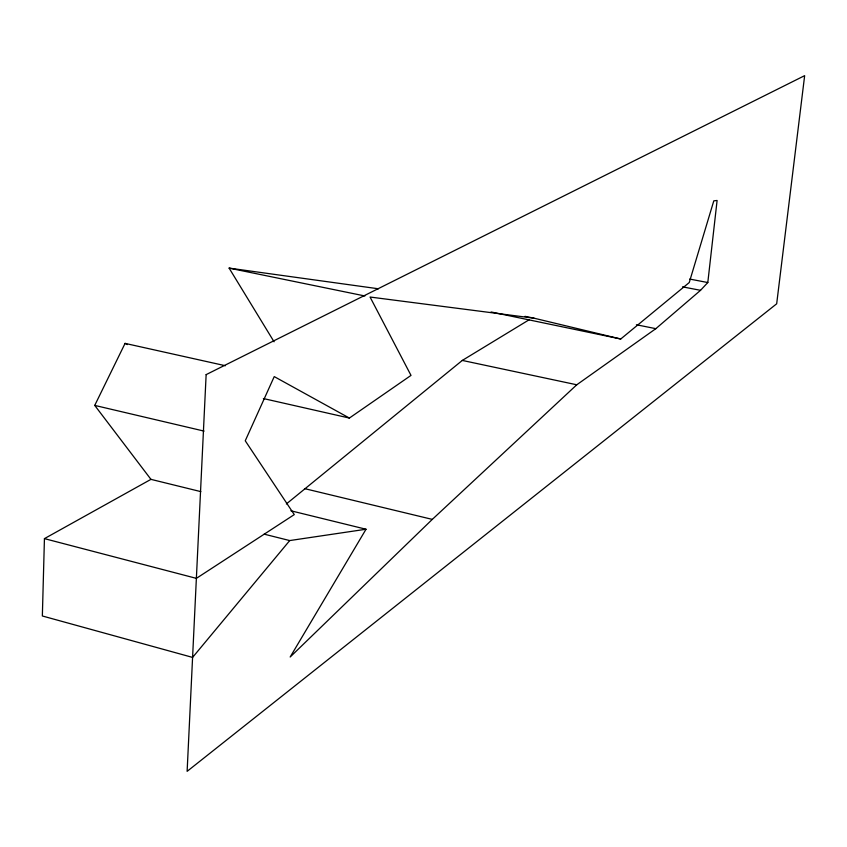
<?xml version="1.0" encoding="UTF-8"?>
<svg xmlns="http://www.w3.org/2000/svg" width="847" height="847" viewBox="0 0 847 847"><rect width="100%" height="100%" fill="white"/><g stroke="black" fill="none" stroke-linecap="round" stroke-linejoin="round"><path stroke-width="1.27" d="M200.855 491.631L150.946 479.36L44.436 538.628L42.35 615.981L192.587 657.41L289.716 540.566L366.031 529.237L290.172 657.007L432.298 519.391L576.765 384.782L655.843 328.668L700.533 290.32L707.806 282.538L717.102 200.474L713.799 200.845L689.246 282.549L620.735 339.001L491.069 311.971M150.946 479.36L94.737 405.406L125.07 343.384L225.376 365.724M286.36 503.954L462.303 360.43L529.439 319.584M263.364 398.545L349.377 418.058L411.007 375.401L370.054 297.032L534.044 318.186L620.735 339.001M274.057 341.775L229.103 268.107L378.461 288.785M689.68 279.065L707.806 282.538M682.502 286.847L700.533 290.32M636.404 324.761L655.843 328.668M524.992 316.344L534.044 318.186M229.103 268.107L364.888 295.974M462.303 360.43L576.765 384.782M94.737 405.406L204.074 431.102M304.507 488.603L432.298 519.391M290.87 510.783L366.031 529.237M264.169 534.161L289.716 540.566M44.436 538.628L196.377 578.363L294.269 514.605L245.249 440.779L274.237 376.597L349.377 418.058M125.07 343.384L127.41 344.581M206.139 374.628L187.123 771.352L776.678 303.798L804.65 75.648L206.139 374.628"/></g></svg>
